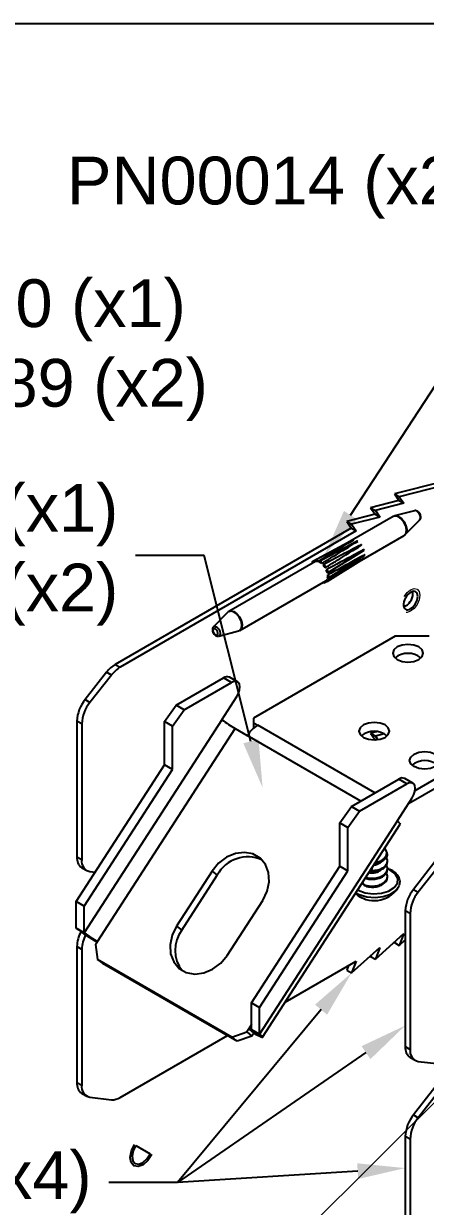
# Model space of a CAD drawing. Extents: x -0.2 to 12.5, y -10.1 to 0.
# Drawn here: x 6.28 to 8.39, y -6.19 to 0 of the extents above; entities that cross this region are included whole.
import ezdxf
from ezdxf import colors
from ezdxf.entities.mleader import LeaderData, LeaderLine
from ezdxf.math import Vec2, Vec3

# ---------------------------------------------------------------- set-up
doc = ezdxf.new("R2010")
doc.units = 0
doc.header["$LTSCALE"] = 0.5
doc.header["$MEASUREMENT"] = 0
doc.linetypes.add('HIDDEN', pattern=[0.375, 0.25, -0.125])
for name, color, linetype in [('Brackets', 181, 'CONTINUOUS'), ('Dimension', 10, 'CONTINUOUS'), ('FAB DWG', 221, 'CONTINUOUS'), ('Hardware', 242, 'CONTINUOUS')]:
    doc.layers.add(name, color=color, linetype=linetype)
doc.layers.add('Text-Unprinted', color=131, linetype='CONTINUOUS', plot=False)
doc.styles.get("Standard").update_dxf_attribs({"font": 'arial.ttf'})

msp = doc.modelspace()

# ---------------------------------------------------------------- linework, layer by layer
at = {"layer": 'Brackets', "transparency": 16777216}
for p, q in [((8.4803, -2.3968), (8.2231, -2.4624)), ((8.2231, -2.4624), (8.2485, -2.477)), ((8.2231, -2.4624), (8.2471, -2.4965)), ((8.4803, -2.4179), (8.2485, -2.477)), ((8.2471, -2.4965), (8.0982, -2.5345)), ((8.0982, -2.5345), (8.1235, -2.5492)), ((8.0982, -2.5345), (8.1221, -2.5687)), ((8.2725, -2.5112), (8.1235, -2.5492)), ((8.2471, -2.4965), (8.2725, -2.5112)), ((8.2485, -2.477), (8.2725, -2.5112)), ((8.1221, -2.5687), (7.9732, -2.6067)), ((8.1475, -2.5833), (7.9986, -2.6213)), ((8.1221, -2.5687), (8.1475, -2.5833)), ((8.1235, -2.5492), (8.1475, -2.5833)), ((7.9972, -2.6408), (6.7602, -3.3547)), ((8.0225, -2.6554), (6.7856, -3.3693)), ((7.9732, -2.6067), (7.9986, -2.6213)), ((7.9732, -2.6067), (7.9972, -2.6408)), ((7.9972, -2.6408), (8.0225, -2.6554)), ((7.9986, -2.6213), (8.0225, -2.6554)), ((8.2279, -3.2069), (7.4844, -3.636)), ((8.4047, -3.2069), (8.2279, -3.2069)), ((6.7147, -3.3955), (6.6018, -3.539)), ((6.7401, -3.4102), (6.7147, -3.3955)), ((6.7602, -3.3547), (6.7856, -3.3693)), ((6.7401, -3.4102), (6.6272, -3.5537)), ((7.0788, -3.5681), (7.3269, -3.4249)), ((7.1211, -3.5925), (7.3691, -3.4493)), ((7.3691, -3.4493), (7.3269, -3.4249)), ((7.4004, -3.4462), (7.3581, -3.4218)), ((7.319, -3.6445), (7.3976, -3.5231)), ((6.6018, -3.539), (6.6272, -3.5537)), ((7.0181, -3.6541), (7.0788, -3.5681)), ((7.1211, -3.5925), (7.0788, -3.5681)), ((6.559, -3.6513), (6.559, -4.3623)), ((6.5843, -3.6659), (6.559, -3.6513)), ((7.319, -3.6445), (6.5978, -4.7597)), ((7.0604, -3.6786), (7.1211, -3.5925)), ((7.4844, -3.636), (7.4844, -3.6605)), ((8.3317, -4.0142), (8.9792, -3.6405)), ((6.5843, -3.6659), (6.5843, -4.3769)), ((6.6672, -4.8059), (7.3884, -3.6907)), ((7.0604, -3.6786), (7.0181, -3.6541)), ((7.0181, -3.881), (7.0181, -3.6541)), ((7.0604, -3.9054), (7.0604, -3.6786)), ((7.3884, -3.6907), (7.4521, -3.7274)), ((7.4844, -3.6605), (7.5064, -3.6732)), ((7.4844, -3.6605), (7.4844, -3.6893)), ((8.1205, -4.0276), (7.5064, -3.6732)), ((8.1297, -3.7075), (8.0982, -3.7155)), ((8.2975, -4.0827), (8.9792, -3.6893)), ((8.0464, -4.0704), (7.4521, -3.7274)), ((8.0982, -3.7155), (8.1235, -3.7302)), ((8.0982, -3.7155), (8.1221, -3.7497)), ((8.1221, -3.7497), (8.1192, -3.7504)), ((8.1221, -3.7497), (8.1233, -3.7503)), ((8.17, -3.7183), (8.1235, -3.7302)), ((8.1235, -3.7302), (8.1368, -3.749)), ((6.5555, -4.5963), (7.0181, -3.881)), ((7.0604, -3.9054), (7.0181, -3.881)), ((6.5978, -4.6207), (7.0604, -3.9054)), ((7.9978, -4.0984), (8.2458, -3.9553)), ((8.2881, -3.9797), (8.2458, -3.9553)), ((8.3193, -3.9766), (8.2771, -3.9522)), ((8.0401, -4.1228), (8.2881, -3.9797)), ((8.2379, -4.1749), (8.3165, -4.0534)), ((7.937, -4.1845), (7.9978, -4.0984)), ((7.9793, -4.2089), (8.0401, -4.1228)), ((7.9978, -4.0984), (8.0401, -4.1228)), ((8.2379, -4.1749), (7.5167, -5.2901)), ((7.5326, -5.3062), (8.2538, -4.1911)), ((7.937, -4.1845), (7.9793, -4.2089)), ((7.937, -4.4114), (7.937, -4.1845)), ((7.9793, -4.4358), (7.9793, -4.2089)), ((6.559, -4.3623), (6.5843, -4.3769)), ((8.4359, -4.3889), (8.323, -4.5324)), ((6.5849, -4.4195), (6.6102, -4.4342)), ((6.6272, -4.4397), (6.6547, -4.4429)), ((7.2676, -4.437), (7.0813, -4.7251)), ((7.2676, -4.437), (7.2948, -4.4587)), ((7.4744, -5.1267), (7.937, -4.4114)), ((7.5167, -5.1511), (7.9793, -4.4358)), ((7.937, -4.4114), (7.9793, -4.4358)), ((8.4613, -4.4035), (8.3484, -4.547)), ((7.1085, -4.7468), (7.2948, -4.4587)), ((8.323, -4.5324), (8.3484, -4.547)), ((6.5978, -4.6207), (6.5555, -4.5963)), ((6.5555, -4.7353), (6.5555, -4.5963)), ((6.5978, -4.7597), (6.5978, -4.6207)), ((7.3464, -4.8781), (7.5328, -4.59)), ((8.2801, -4.6446), (8.2801, -5.3556)), ((8.3055, -4.6593), (8.2801, -4.6446)), ((8.3055, -4.6593), (8.3055, -5.3703)), ((6.5978, -4.7597), (6.5555, -4.7353)), ((7.0813, -4.7251), (7.1085, -4.7468)), ((8.1235, -4.898), (8.2725, -4.764)), ((8.2725, -4.764), (8.2485, -4.8258)), ((6.6571, -4.8216), (6.6672, -4.8059)), ((6.6571, -4.8216), (6.6674, -4.8994)), ((8.2248, -4.8069), (8.2231, -4.8112)), ((8.2231, -4.8112), (8.2485, -4.8258)), ((8.2485, -4.8258), (8.2801, -4.7974)), ((6.559, -4.8323), (6.559, -5.5433)), ((6.5843, -4.8469), (6.559, -4.8323)), ((6.5843, -4.8469), (6.5843, -5.5579)), ((7.9986, -4.9701), (8.1475, -4.8361)), ((8.0998, -4.8791), (8.0982, -4.8833)), ((8.0982, -4.8833), (8.1235, -4.898)), ((8.1475, -4.8361), (8.1235, -4.898)), ((7.3711, -5.3056), (6.6674, -4.8994)), ((6.6674, -4.8994), (6.6946, -4.9211)), ((7.3983, -5.3273), (6.6946, -4.9211)), ((7.6514, -5.1225), (8.0225, -4.9083)), ((7.9825, -4.9314), (7.9732, -4.9554)), ((8.0225, -4.9083), (7.9986, -4.9701)), ((7.9732, -4.9554), (7.9986, -4.9701)), ((7.4744, -5.1267), (7.5167, -5.1511)), ((7.4744, -5.2657), (7.4744, -5.1267)), ((7.5167, -5.2901), (7.5167, -5.1511)), ((7.4593, -5.263), (7.4492, -5.2787)), ((7.4744, -5.2397), (7.4593, -5.263)), ((7.4593, -5.263), (7.4865, -5.2847)), ((6.7856, -5.6222), (7.3474, -5.2979)), ((7.3711, -5.3056), (7.4492, -5.2787)), ((7.3983, -5.3273), (7.3711, -5.3056)), ((7.4763, -5.3004), (7.3983, -5.3273)), ((7.4492, -5.2787), (7.4763, -5.3004)), ((7.4744, -5.2657), (7.5167, -5.2901)), ((7.4865, -5.2847), (7.4763, -5.3004)), ((8.2801, -5.3556), (8.3055, -5.3703)), ((8.306, -5.4129), (8.3314, -5.4275)), ((8.3484, -5.433), (8.4613, -5.4462)), ((6.559, -5.5433), (6.5843, -5.5579)), ((8.4359, -5.5699), (8.323, -5.7134)), ((6.5849, -5.6005), (6.6102, -5.6152)), ((6.6272, -5.6207), (6.7401, -5.6338)), ((8.4613, -5.5845), (8.3484, -5.728)), ((8.323, -5.7134), (8.3484, -5.728)), ((8.2801, -5.8256), (8.2801, -6.5366)), ((8.3055, -5.8403), (8.2801, -5.8256)), ((8.3055, -5.8403), (8.3055, -6.5513))]:
    msp.add_line(p, q, dxfattribs=at)
at = {"layer": 'Brackets', "linetype": 'HIDDEN', "lineweight": 18, "transparency": 16777216, "flags": 128}
msp.add_lwpolyline([(8.3567, -2.9923), (8.353, -3.016), (8.3424, -3.0403), (8.3266, -3.0617), (8.3079, -3.0768), (8.2892, -3.0832), (8.2734, -3.0802), (8.2628, -3.068), (8.2591, -3.0486), (8.2628, -3.0249), (8.2734, -3.0005), (8.2892, -2.9791), (8.3079, -2.9641), (8.3266, -2.9576), (8.3424, -2.9607), (8.353, -2.9728), (8.3567, -2.9923)], dxfattribs=at)
at = {"layer": 'Brackets', "linetype": 'Continuous', "lineweight": 25, "transparency": 16777216, "flags": 128}
for points in [[(8.3456, -2.9987), (8.3447, -2.9898), (8.3421, -2.9824), (8.3379, -2.9768), (8.3323, -2.9732), (8.3255, -2.9718), (8.318, -2.9727), (8.31, -2.9758), (8.3018, -2.981), (8.294, -2.9881), (8.2868, -2.9966), (8.2806, -3.0063), (8.2756, -3.0166), (8.2722, -3.0271), (8.2705, -3.0373), (8.2705, -3.0467), (8.2722, -3.0549), (8.2756, -3.0615), (8.2806, -3.0661), (8.2868, -3.0686), (8.294, -3.0689), (8.3018, -3.0668), (8.31, -3.0627), (8.318, -3.0565), (8.3255, -3.0487), (8.3323, -3.0395), (8.3379, -3.0294), (8.3421, -3.0189), (8.3447, -3.0085), (8.3456, -2.9987)], [(8.3202, -2.984), (8.3193, -2.9752), (8.3186, -2.9725)]]:
    msp.add_lwpolyline(points, dxfattribs=at)
at = {"layer": 'Brackets', "transparency": 16777216, "flags": 128}
for points in [[(8.2376, -3.3288), (8.2636, -3.3388), (8.2942, -3.3423), (8.3248, -3.3388), (8.3508, -3.3288), (8.3681, -3.3138), (8.3742, -3.2961), (8.3681, -3.2785), (8.3508, -3.2635), (8.3248, -3.2535), (8.2942, -3.25), (8.2636, -3.2535), (8.2376, -3.2635), (8.2203, -3.2785), (8.2142, -3.2961), (8.2203, -3.3138), (8.2376, -3.3288)], [(7.3976, -3.5231), (7.4064, -3.5063), (7.4118, -3.4889), (7.4133, -3.4726), (7.4107, -3.4589), (7.4042, -3.449), (7.3945, -3.4439), (7.3824, -3.444), (7.3691, -3.4493)], [(8.0609, -3.7369), (8.0868, -3.7469), (8.1174, -3.7504), (8.148, -3.7469), (8.174, -3.7369), (8.1913, -3.7219), (8.1974, -3.7042), (8.1913, -3.6866), (8.174, -3.6716), (8.148, -3.6616), (8.1174, -3.6581), (8.0868, -3.6616), (8.0609, -3.6716), (8.0435, -3.6866), (8.0374, -3.7042), (8.0435, -3.7219), (8.0609, -3.7369)], [(8.326, -3.8899), (8.3087, -3.875), (8.3026, -3.8573), (8.3087, -3.8396), (8.326, -3.8246), (8.352, -3.8146), (8.3826, -3.8111), (8.4132, -3.8146), (8.4392, -3.8246), (8.4565, -3.8396), (8.4626, -3.8573), (8.4565, -3.875), (8.4392, -3.8899), (8.4132, -3.8999), (8.3826, -3.9035), (8.352, -3.8999), (8.326, -3.8899)], [(8.3165, -4.0534), (8.3254, -4.0366), (8.3308, -4.0193), (8.3323, -4.003), (8.3296, -3.9893), (8.3232, -3.9794), (8.3135, -3.9743), (8.3014, -3.9744), (8.2881, -3.9797)], [(8.2379, -4.1749), (8.2469, -4.1825), (8.2523, -4.1878), (8.2539, -4.1908), (8.2538, -4.1911)], [(7.5328, -4.59), (7.556, -4.5426), (7.5666, -4.4929), (7.5638, -4.4449), (7.5477, -4.4024), (7.5196, -4.3689), (7.4819, -4.3471), (7.4375, -4.3388), (7.3901, -4.3447), (7.3436, -4.3642), (7.3016, -4.3958), (7.2676, -4.437)], [(7.0813, -4.7251), (7.058, -4.7724), (7.0474, -4.8221), (7.0503, -4.8702), (7.0664, -4.9127), (7.0945, -4.9461), (7.1322, -4.9679), (7.1765, -4.9762), (7.2239, -4.9704), (7.2705, -4.9509), (7.3125, -4.9193), (7.3464, -4.8781)], [(7.4593, -5.263), (7.467, -5.2674), (7.4734, -5.2707), (7.4782, -5.2729), (7.4813, -5.2739), (7.4824, -5.2736), (7.4816, -5.2721), (7.4789, -5.2695), (7.4744, -5.2657)], [(7.4865, -5.2847), (7.502, -5.2934), (7.5147, -5.3001), (7.5243, -5.3045), (7.5304, -5.3065), (7.5327, -5.306), (7.5311, -5.303), (7.5257, -5.2976), (7.5167, -5.2901)]]:
    msp.add_lwpolyline(points, dxfattribs=at)
at = {"layer": 'Brackets', "linetype": 'Continuous', "lineweight": 25, "transparency": 16777216}
msp.add_arc((8.2443, -2.9829), 0.0759, 291.24328, 359.17013, dxfattribs=at)
at = {"layer": 'Brackets', "transparency": 16777216}
for centre, radius, start, end in [((8.2942, -3.4066), 0.1096, 51.72711, 128.27289), ((6.8451, -3.495), 0.164, 121.15721, 142.65422), ((6.8705, -3.5096), 0.164, 121.15721, 142.65422), ((7.3451, -3.4494), 0.0305, 64.69297, 126.60884), ((6.7501, -3.6599), 0.1913, 140.79726, 177.39826), ((6.7755, -3.6746), 0.1913, 140.79726, 177.39826), ((7.7198, -3.1162), 0.6632, 232.80985, 240.01886), ((7.5944, -3.8157), 0.1674, 121.67335, 148.18302), ((8.1174, -3.8147), 0.1096, 51.72711, 128.27289), ((8.3826, -3.9678), 0.1096, 51.72711, 128.27289), ((8.264, -3.9798), 0.0305, 64.69297, 126.60884), ((6.622, -4.3682), 0.0634, 174.61551, 234.07705), ((6.639, -4.3856), 0.0553, 170.96032, 257.7053), ((7.4546, -4.5431), 0.1808, 65.33497, 152.15844), ((8.4712, -4.6533), 0.1913, 140.79726, 177.39826), ((8.4966, -4.668), 0.1913, 140.79726, 177.39826), ((7.3453, -3.6944), 1.3066, 232.80874, 238.60731), ((6.7356, -4.8378), 0.1767, 151.62072, 178.20896), ((6.9986, -4.2314), 0.6632, 232.80985, 240.01886), ((7.2467, -4.8506), 0.1729, 143.08326, 218.37977), ((6.7602, -4.8523), 0.1759, 152.35299, 178.23823), ((8.3432, -5.3616), 0.0634, 174.61551, 234.07705), ((8.3602, -5.379), 0.0553, 170.96032, 257.7053), ((6.622, -5.5492), 0.0634, 174.61551, 234.07705), ((6.639, -5.5666), 0.0553, 170.96032, 257.7053), ((6.745, -5.5584), 0.0756, 266.29085, 302.52045), ((8.4712, -5.8343), 0.1913, 140.79726, 177.39826), ((8.4966, -5.849), 0.1913, 140.79726, 177.39826)]:
    msp.add_arc(centre, radius, start, end, dxfattribs=at)
at = {"layer": 'Dimension', "lineweight": 20, "transparency": 16777216}
msp.add_line((9.9451, -4.1455), (7.4652, -6.6093), dxfattribs=at)
at = {"layer": 'Hardware', "transparency": 16777216}
for p, q in [((8.2172, -2.5798), (7.9536, -2.732)), ((8.2275, -2.5771), (8.2172, -2.5798)), ((8.3283, -2.5499), (8.2237, -2.5772)), ((8.2802, -2.6751), (8.3562, -2.5982)), ((8.331, -2.5495), (8.3283, -2.5499)), ((7.9815, -2.7158), (7.7951, -2.8156)), ((8.0084, -2.7026), (7.8104, -2.8086)), ((8.0287, -2.7094), (7.8307, -2.8153)), ((8.0507, -2.8087), (8.2747, -2.6794)), ((7.9674, -2.7714), (7.8503, -2.8341)), ((7.8774, -2.9013), (8.0682, -2.7828)), ((7.9813, -2.8081), (8.0641, -2.7568)), ((7.8089, -2.8155), (7.3558, -3.077)), ((7.871, -2.9203), (8.0618, -2.8018)), ((7.8731, -2.8754), (7.9818, -2.808)), ((7.4133, -3.1766), (7.8631, -2.917)), ((7.8556, -2.9273), (7.8671, -2.9202)), ((7.3503, -3.0813), (7.2743, -3.1582)), ((7.3022, -3.2065), (7.4068, -3.1792)), ((7.4133, -3.1766), (7.4102, -3.178)), ((8.1838, -4.3398), (8.1813, -4.3323)), ((8.1243, -4.3912), (8.1298, -4.3908)), ((8.1864, -4.3884), (8.1864, -4.3833)), ((8.0943, -4.4377), (8.1025, -4.439)), ((8.1053, -4.4207), (8.1025, -4.4339)), ((8.1864, -4.4293), (8.1864, -4.4242)), ((8.1864, -4.4701), (8.1864, -4.465)), ((6.8683, -5.8742), (6.9436, -5.9177))]:
    msp.add_line(p, q, dxfattribs=at)
at = {"layer": 'Hardware', "transparency": 16777216, "flags": 128}
for points in [[(8.2203, -2.5784), (8.2291, -2.5765), (8.2444, -2.5803), (8.26, -2.5916), (8.2738, -2.6085), (8.2836, -2.6284), (8.2878, -2.6485), (8.286, -2.6655), (8.2782, -2.6769), (8.2775, -2.6774)], [(8.2747, -2.6794), (8.2768, -2.678), (8.2846, -2.6665), (8.2865, -2.6494), (8.2822, -2.6293), (8.2724, -2.6093), (8.2586, -2.5923), (8.2428, -2.581), (8.2275, -2.5771)], [(8.3562, -2.5982), (8.359, -2.5934), (8.36, -2.585), (8.3579, -2.5752), (8.353, -2.5653), (8.3462, -2.557), (8.3385, -2.5514), (8.331, -2.5495)], [(7.794, -2.8241), (7.7932, -2.8213), (7.7932, -2.8185), (7.7941, -2.8164), (7.7958, -2.8154), (7.7981, -2.8155), (7.8005, -2.8168), (7.8028, -2.8191)], [(7.8091, -2.8162), (7.8085, -2.8131), (7.8088, -2.8106), (7.8101, -2.8088), (7.812, -2.8082), (7.8143, -2.8088), (7.8167, -2.8105), (7.8189, -2.813), (7.8204, -2.8161)], [(7.8288, -2.8189), (7.8294, -2.8166), (7.8309, -2.8152), (7.833, -2.815), (7.8354, -2.816), (7.8378, -2.8181), (7.8398, -2.8209), (7.841, -2.824), (7.8415, -2.827)], [(7.8495, -2.8347), (7.8513, -2.8338), (7.8535, -2.834), (7.856, -2.8354), (7.8582, -2.8378), (7.86, -2.8408), (7.861, -2.8439), (7.861, -2.8467), (7.8602, -2.8489)], [(7.87, -2.9086), (7.8717, -2.9116), (7.8726, -2.9147), (7.8726, -2.9175), (7.8717, -2.9196), (7.87, -2.9206), (7.8678, -2.9205), (7.8654, -2.9192), (7.8631, -2.9169)], [(7.8659, -2.8595), (7.8682, -2.8602), (7.8706, -2.8619), (7.8727, -2.8646), (7.8742, -2.8676), (7.8749, -2.8707), (7.8746, -2.8734), (7.8735, -2.8752), (7.8716, -2.8759)], [(7.8734, -2.8865), (7.8757, -2.8886), (7.8776, -2.8915), (7.8788, -2.8946), (7.8792, -2.8976), (7.8786, -2.9), (7.8772, -2.9014), (7.8751, -2.9017), (7.8727, -2.9008)], [(7.857, -2.9205), (7.8574, -2.9229), (7.857, -2.9254), (7.8558, -2.9272), (7.8539, -2.9278), (7.8515, -2.9272), (7.8491, -2.9255), (7.8488, -2.9252)], [(7.3647, -3.0754), (7.3523, -3.0795), (7.3503, -3.0813)], [(7.3558, -3.077), (7.3662, -3.0743), (7.3815, -3.0781), (7.3972, -3.0894), (7.411, -3.1064), (7.4208, -3.1265), (7.4251, -3.1466), (7.4232, -3.1637), (7.4154, -3.1751), (7.4133, -3.1766)], [(7.4068, -3.1792), (7.4138, -3.1758), (7.4215, -3.1644), (7.4234, -3.1474), (7.4192, -3.1273), (7.4094, -3.1074), (7.3956, -3.0905), (7.3799, -3.0792), (7.3647, -3.0754)], [(7.2743, -3.1582), (7.2753, -3.1573), (7.2814, -3.1553)], [(7.2814, -3.1553), (7.2889, -3.1572), (7.2967, -3.1627), (7.3035, -3.1711), (7.3083, -3.1809), (7.3104, -3.1908), (7.3094, -3.1992), (7.3056, -3.2048), (7.3022, -3.2065)], [(7.279, -3.1674), (7.275, -3.1687), (7.2725, -3.1724), (7.2719, -3.1779), (7.2733, -3.1844), (7.2764, -3.1908), (7.2809, -3.1963), (7.2859, -3.1999), (7.2908, -3.2011), (7.2948, -3.1998), (7.2973, -3.1961), (7.298, -3.1906), (7.2966, -3.1842), (7.2934, -3.1777), (7.289, -3.1723), (7.2839, -3.1687), (7.279, -3.1674)], [(8.2385, -4.4998), (8.2403, -4.4749), (8.2274, -4.4513), (8.2012, -4.4315), (8.1864, -4.4249)], [(8.021, -4.551), (8.0385, -4.5598), (8.0778, -4.5712), (8.1215, -4.5747), (8.1647, -4.5697), (8.2027, -4.557), (8.2315, -4.5378), (8.248, -4.5142)], [(8.031, -4.5356), (8.0337, -4.5371), (8.07, -4.5504), (8.1121, -4.5558), (8.1547, -4.5525), (8.1929, -4.5411), (8.222, -4.5227), (8.2385, -4.4998)], [(6.9517, -5.9209), (6.931, -5.9517), (6.9055, -5.9741), (6.8794, -5.9842), (6.8573, -5.9803), (6.8429, -5.9632), (6.8386, -5.9356), (6.8451, -5.9023), (6.8614, -5.8689)], [(6.8682, -5.8744), (6.8546, -5.9022), (6.8492, -5.93), (6.8528, -5.953), (6.8648, -5.9673), (6.8833, -5.9705), (6.905, -5.9621), (6.9263, -5.9434), (6.9436, -5.9177)]]:
    msp.add_lwpolyline(points, dxfattribs=at)
at = {"layer": 'Hardware', "transparency": 16777216}
for centre, radius, start, end in [((8.0088, -2.7039), 0.00132, 27.42617, 105.36463), ((8.0289, -2.7111), 0.00178, 9.3642, 97.55084), ((8.048, -2.7304), 0.00247, 359.98034, 73.89361), ((8.0619, -2.7561), 0.00235, 340.89755, 57.72413), ((8.0669, -2.7818), 0.00166, 319.96412, 48.27907), ((7.815, -2.8406), 0.0251, 77.45899, 103.53931), ((7.8039, -2.8718), 0.0584, 49.97799, 64.80463), ((7.7793, -2.8986), 0.0949, 31.57658, 42.29736), ((8.0609, -2.8009), 0.00123, 313.15951, 27.75292), ((7.8503, -2.8991), 0.0219, 305.7555, 334.36571), ((7.7845, -2.8972), 0.0897, 13.74488, 24.8768), ((7.8238, -2.8913), 0.0498, 348.98459, 5.49223), ((8.1239, -4.3072), 0.0838, 274.02987, 306.94055), ((8.0961, -4.4659), 0.0542, 218.97336, 249.94874), ((8.1174, -4.4402), 0.151, 229.19886, 325.30461)]:
    msp.add_arc(centre, radius, start, end, dxfattribs=at)
for points, knots in [([(8.3562, -2.5981), (8.3563, -2.598), (8.3582, -2.5967), (8.3603, -2.5922), (8.362, -2.585), (8.3611, -2.5761), (8.3572, -2.5663), (8.3506, -2.5573), (8.3426, -2.5513), (8.3361, -2.5494), (8.3329, -2.5493), (8.3325, -2.5493)], [0, 0, 0, 0, 0.006263, 0.114663, 0.229764, 0.367656, 0.522934, 0.679727, 0.843081, 0.979058, 1, 1, 1, 1]), ([(7.8204, -2.8161), (7.8242, -2.8139), (7.8441, -2.802), (7.9073, -2.7643), (7.9667, -2.729), (8.01, -2.7033)], [0, 0, 0, 0, 0.058989, 0.315059, 1, 1, 1, 1]), ([(7.8415, -2.827), (7.8452, -2.8247), (7.8651, -2.8125), (7.9282, -2.7737), (7.9875, -2.7373), (8.0307, -2.7108)], [0, 0, 0, 0, 0.058989, 0.315059, 1, 1, 1, 1]), ([(7.8602, -2.8489), (7.8639, -2.8466), (7.884, -2.8341), (7.9475, -2.7947), (8.0071, -2.7575), (8.0505, -2.7304)], [0, 0, 0, 0, 0.058989, 0.3150592, 1, 1, 1, 1]), ([(8.0632, -2.7541), (8.0627, -2.7543), (8.0589, -2.7563), (8.042, -2.7653), (7.9768, -2.8001), (7.9147, -2.8333), (7.8659, -2.8595)], [0, 0, 0, 0, 0.007458, 0.057409, 0.257212, 1, 1, 1, 1]), ([(8.068, -2.7805), (8.0675, -2.7808), (8.0638, -2.7828), (8.0472, -2.7919), (7.9828, -2.8269), (7.9216, -2.8603), (7.8734, -2.8865)], [0, 0, 0, 0, 0.007458, 0.057409, 0.257212, 1, 1, 1, 1]), ([(8.0487, -2.7281), (8.0482, -2.7283), (8.0444, -2.7304), (8.0273, -2.7394), (8.0007, -2.7536), (7.9773, -2.7662), (7.9673, -2.7715)], [0, 0, 0, 0, 0.018253, 0.140495, 0.629465, 1, 1, 1, 1]), ([(8.062, -2.8004), (8.0615, -2.8006), (8.0579, -2.8027), (8.0415, -2.812), (7.978, -2.8479), (7.9176, -2.8818), (7.87, -2.9086)], [0, 0, 0, 0, 0.007458, 0.057409, 0.257212, 1, 1, 1, 1]), ([(7.2745, -3.1584), (7.2741, -3.1587), (7.2719, -3.1602), (7.2698, -3.1652), (7.2685, -3.1725), (7.2698, -3.1817), (7.2741, -3.1915), (7.2811, -3.2003), (7.2892, -3.2056), (7.2966, -3.2076), (7.3005, -3.2066), (7.3018, -3.2063)], [0, 0, 0, 0, 0.02065, 0.122624, 0.233162, 0.366103, 0.512764, 0.660326, 0.81583, 0.936641, 1, 1, 1, 1]), ([(8.1298, -4.3908), (8.1373, -4.3885), (8.1521, -4.3838), (8.1698, -4.372), (8.181, -4.3575), (8.1841, -4.3416), (8.1813, -4.3284), (8.175, -4.3217), (8.1729, -4.3194)], [0, 0, 0, 0, 0.185059, 0.370117, 0.554166, 0.731894, 0.910263, 1, 1, 1, 1]), ([(8.1025, -4.4339), (8.1115, -4.4336), (8.1297, -4.433), (8.1554, -4.4242), (8.1755, -4.4109), (8.1863, -4.3937), (8.1879, -4.3774), (8.182, -4.3687), (8.1799, -4.3656)], [0, 0, 0, 0, 0.178291, 0.3613683, 0.5370487, 0.718502, 0.8999554, 1, 1, 1, 1]), ([(8.1025, -4.439), (8.1115, -4.4387), (8.1297, -4.4381), (8.1556, -4.4292), (8.1751, -4.416), (8.1859, -4.4013), (8.1853, -4.3918), (8.1851, -4.3884)], [0, 0, 0, 0, 0.2179, 0.44165, 0.656359, 0.878124, 1, 1, 1, 1]), ([(8.1155, -4.4049), (8.1186, -4.4045), (8.1273, -4.4037), (8.1401, -4.3977), (8.1496, -4.3923), (8.1517, -4.3886), (8.1517, -4.3886)], [0, 0, 0, 0, 0.217219, 0.616307, 0.998576, 1, 1, 1, 1]), ([(8.1208, -4.3967), (8.1236, -4.3965), (8.1356, -4.3958), (8.1561, -4.3883), (8.1683, -4.3789), (8.1743, -4.3742)], [0, 0, 0, 0, 0.1337359, 0.5690898, 1, 1, 1, 1]), ([(8.1836, -4.3399), (8.1838, -4.3401), (8.1866, -4.345), (8.1854, -4.3558), (8.1807, -4.3671), (8.1755, -4.3729), (8.1743, -4.3742)], [0, 0, 0, 0, 0.022148, 0.443639, 0.87292, 1, 1, 1, 1]), ([(8.0552, -4.4982), (8.0563, -4.4999), (8.0603, -4.5058), (8.0772, -4.5125), (8.102, -4.5166), (8.1298, -4.5144), (8.1554, -4.5059), (8.1755, -4.4925), (8.1863, -4.4753), (8.1879, -4.459), (8.1819, -4.4503), (8.1798, -4.4471)], [0, 0, 0, 0, 0.05093, 0.178351, 0.302441, 0.42653, 0.553951, 0.676224, 0.802515, 0.928806, 1, 1, 1, 1]), ([(8.0738, -4.4742), (8.0752, -4.4748), (8.0825, -4.4785), (8.1025, -4.4806), (8.1297, -4.4788), (8.1556, -4.4701), (8.1751, -4.4568), (8.1859, -4.4422), (8.1853, -4.4326), (8.1851, -4.4293)], [0, 0, 0, 0, 0.039456, 0.211311, 0.383167, 0.559635, 0.728974, 0.903878, 1, 1, 1, 1]), ([(8.074, -4.4691), (8.0753, -4.4698), (8.0826, -4.4734), (8.1025, -4.4755), (8.1297, -4.4737), (8.1554, -4.465), (8.1755, -4.4517), (8.1863, -4.4345), (8.1879, -4.4182), (8.1819, -4.4094), (8.1798, -4.4063)], [0, 0, 0, 0, 0.032313, 0.178458, 0.324603, 0.474671, 0.618677, 0.767414, 0.916152, 1, 1, 1, 1]), ([(8.0901, -4.4442), (8.0912, -4.4446), (8.0959, -4.4465), (8.1083, -4.4472), (8.125, -4.4451), (8.1401, -4.4386), (8.1496, -4.4331), (8.1517, -4.4294), (8.1517, -4.4294)], [0, 0, 0, 0, 0.07013, 0.3016449, 0.5331597, 0.7711706, 0.9991507, 1, 1, 1, 1]), ([(8.2488, -4.5127), (8.2502, -4.5079), (8.2541, -4.4947), (8.2502, -4.4723), (8.2344, -4.4495), (8.2133, -4.4328), (8.1954, -4.4264), (8.1888, -4.4241)], [0, 0, 0, 0, 0.138274, 0.376962, 0.613035, 0.857582, 1, 1, 1, 1]), ([(8.0776, -4.5168), (8.0857, -4.5185), (8.1017, -4.5219), (8.1298, -4.5195), (8.1555, -4.511), (8.1751, -4.4976), (8.1859, -4.483), (8.1853, -4.4735), (8.1851, -4.4701)], [0, 0, 0, 0, 0.182047, 0.360279, 0.543296, 0.718918, 0.900311, 1, 1, 1, 1])]:
    msp.add_open_spline(points, degree=3, knots=knots, dxfattribs=at)
at = {"layer": 'Text-Unprinted', "transparency": 16777216}
msp.add_lwpolyline([(0, 0), (12.4982, 0), (12.4982, -10.0847), (0, -10.0847)], close=True, dxfattribs=at)

# ---------------------------------------------------------------- leaders
at = {"layer": 'FAB DWG', "transparency": 16777216}
ml = msp.add_multileader_mtext('Standard', dxfattribs=at)
ml.set_content('PN00014 (x2)', color=256)
ml.set_leader_properties()
ml.build(insert=Vec2(0, 0))
ml.multileader.update_dxf_attribs({"text_right_attachment_type": 2, "dogleg_length": 0.36, "arrow_head_size": 0.25})
ctx = ml.context
ctx.base_point, ctx.char_height, ctx.arrow_head_size, ctx.landing_gap_size, ctx.plane_origin = Vec3(6.4562, -0.8581), 0.25, 0.25, 0.09, Vec3(8.1415, -3.1093)
ctx.right_attachment, ctx.text_align_type = 2, 2
notes = []
notes.append((ctx, [(0, (1, 1, 0), (9.1115, -0.8603), (-1, 0), 0.36, [(0, [(7.8566, -2.7827)], 0, [])])]))
ctx.mtext.insert, ctx.mtext.alignment, ctx.mtext.flow_direction = Vec3(8.6615, -0.6964), 3, 5
ml = msp.add_multileader_mtext('Standard', dxfattribs=at)
ml.set_content('PN00014 (x2)', color=256)
ml.set_leader_properties()
ml.build(insert=Vec2(0, 0))
ml.multileader.update_dxf_attribs({"text_right_attachment_type": 2, "dogleg_length": 0.36, "arrow_head_size": 0.25})
ctx = ml.context
ctx.base_point, ctx.char_height, ctx.arrow_head_size, ctx.landing_gap_size, ctx.plane_origin = Vec3(6.4562, -0.8581), 0.25, 0.25, 0.09, Vec3(8.1415, -3.1093)
ctx.right_attachment, ctx.text_align_type = 2, 2
notes.append((ctx, [(0, (1, 1, 0), (9.1115, -0.8603), (-1, 0), 0.36, [(0, [(9.6056, -3.5062)], 0, [])])]))
ctx.mtext.insert, ctx.mtext.alignment, ctx.mtext.flow_direction = Vec3(8.6615, -0.6964), 3, 5
ml = msp.add_multileader_mtext('Standard', dxfattribs=at)
ml.set_content('BK01090 (x1)\\PHW00289 (x2)', color=256)
ml.set_leader_properties()
ml.build(insert=Vec2(0, 0))
ml.multileader.update_dxf_attribs({"text_right_attachment_type": 2, "dogleg_length": 0.36, "arrow_head_size": 0.25})
ctx = ml.context
ctx.base_point, ctx.char_height, ctx.arrow_head_size, ctx.landing_gap_size, ctx.plane_origin = Vec3(4.9044, -1.5004), 0.25, 0.25, 0.09, Vec3(4.3551, -4.0001)
ctx.right_attachment = 2
notes.append((ctx, [(0, (1, 1, 0), (4.5444, -1.5004), (1, 0), 0.36, [(0, [(3.228, -3.3838)], 0, [])])]))
ctx.mtext.insert, ctx.mtext.width, ctx.mtext.flow_direction = Vec3(4.9944, -1.3386), 2.308827, 5
ml = msp.add_multileader_mtext('Standard', dxfattribs=at)
ml.set_content('BK01091 (x1)\\PHW00289 (x2)', color=256)
ml.set_leader_properties()
ml.build(insert=Vec2(0, 0))
ml.multileader.update_dxf_attribs({"text_right_attachment_type": 2, "dogleg_length": 0.36, "arrow_head_size": 0.25})
ctx = ml.context
ctx.base_point, ctx.char_height, ctx.arrow_head_size, ctx.landing_gap_size, ctx.plane_origin = Vec3(4.4749, -2.5723), 0.25, 0.25, 0.09, Vec3(7.5322, -4.0001)
ctx.right_attachment, ctx.text_align_type = 2, 2
notes.append((ctx, [(0, (1, 1, 0), (7.2259, -2.7849), (-1, 0), 0.36, [(0, [(7.5322, -4.0001)], 0, [])])]))
ctx.mtext.insert, ctx.mtext.alignment, ctx.mtext.flow_direction = Vec3(6.7759, -2.4106), 3, 5
ml = msp.add_multileader_mtext('Standard', dxfattribs=at)
ml.set_content('BK01120 (x4)', color=256)
ml.set_leader_properties()
ml.build(insert=Vec2(0, 0))
ml.multileader.update_dxf_attribs({"text_right_attachment_type": 2, "dogleg_length": 0.36, "arrow_head_size": 0.25})
ctx = ml.context
ctx.base_point, ctx.char_height, ctx.arrow_head_size, ctx.landing_gap_size, ctx.plane_origin = Vec3(4.4486, -6.0655), 0.25, 0.25, 0.09, Vec3(7.6753, -7.0778)
ctx.right_attachment, ctx.text_align_type = 2, 2
notes.append((ctx, [(0, (1, 1, 0), (7.086, -6.0676), (-1, 0), 0.36, [(0, [(7.9986, -4.9701)], 0, [])])]))
ctx.mtext.insert, ctx.mtext.alignment, ctx.mtext.flow_direction = Vec3(6.636, -5.9038), 3, 5
ml = msp.add_multileader_mtext('Standard', dxfattribs=at)
ml.set_content('BK01120 (x4)', color=256)
ml.set_leader_properties()
ml.build(insert=Vec2(0, 0))
ml.multileader.update_dxf_attribs({"text_right_attachment_type": 2, "dogleg_length": 0.36, "arrow_head_size": 0.25})
ctx = ml.context
ctx.base_point, ctx.char_height, ctx.arrow_head_size, ctx.landing_gap_size, ctx.plane_origin = Vec3(4.4486, -6.0655), 0.25, 0.25, 0.09, Vec3(7.6753, -7.0778)
ctx.right_attachment, ctx.text_align_type = 2, 2
notes.append((ctx, [(0, (1, 1, 0), (7.086, -6.0676), (-1, 0), 0.36, [(0, [(8.2801, -5.2456)], 0, [])])]))
ctx.mtext.insert, ctx.mtext.alignment, ctx.mtext.flow_direction = Vec3(6.636, -5.9038), 3, 5
ml = msp.add_multileader_mtext('Standard', dxfattribs=at)
ml.set_content('BK01120 (x4)', color=256)
ml.set_leader_properties()
ml.build(insert=Vec2(0, 0))
ml.multileader.update_dxf_attribs({"text_right_attachment_type": 2, "dogleg_length": 0.36, "arrow_head_size": 0.25})
ctx = ml.context
ctx.base_point, ctx.char_height, ctx.arrow_head_size, ctx.landing_gap_size, ctx.plane_origin = Vec3(4.4486, -6.0655), 0.25, 0.25, 0.09, Vec3(7.6753, -7.0778)
ctx.right_attachment, ctx.text_align_type = 2, 2
notes.append((ctx, [(0, (1, 1, 0), (7.086, -6.0676), (-1, 0), 0.36, [(0, [(8.2801, -5.9919)], 0, [])])]))
ctx.mtext.insert, ctx.mtext.alignment, ctx.mtext.flow_direction = Vec3(6.636, -5.9038), 3, 5
for ctx, leaders in notes:
    for number, flags, end, landing, length, lines in leaders:
        leader = LeaderData()
        leader.index, (leader.has_last_leader_line, leader.has_dogleg_vector, leader.attachment_direction) = number, flags
        leader.last_leader_point, leader.dogleg_vector, leader.dogleg_length = Vec3(end), Vec3(landing), length
        for number, points, colour, breaks in lines:
            line = LeaderLine()
            line.index, line.vertices, line.color, line.breaks = number, Vec3.list(points), colors.encode_raw_color(colour), breaks
            leader.lines.append(line)
        ctx.leaders.append(leader)

doc.saveas('drawing.dxf')
